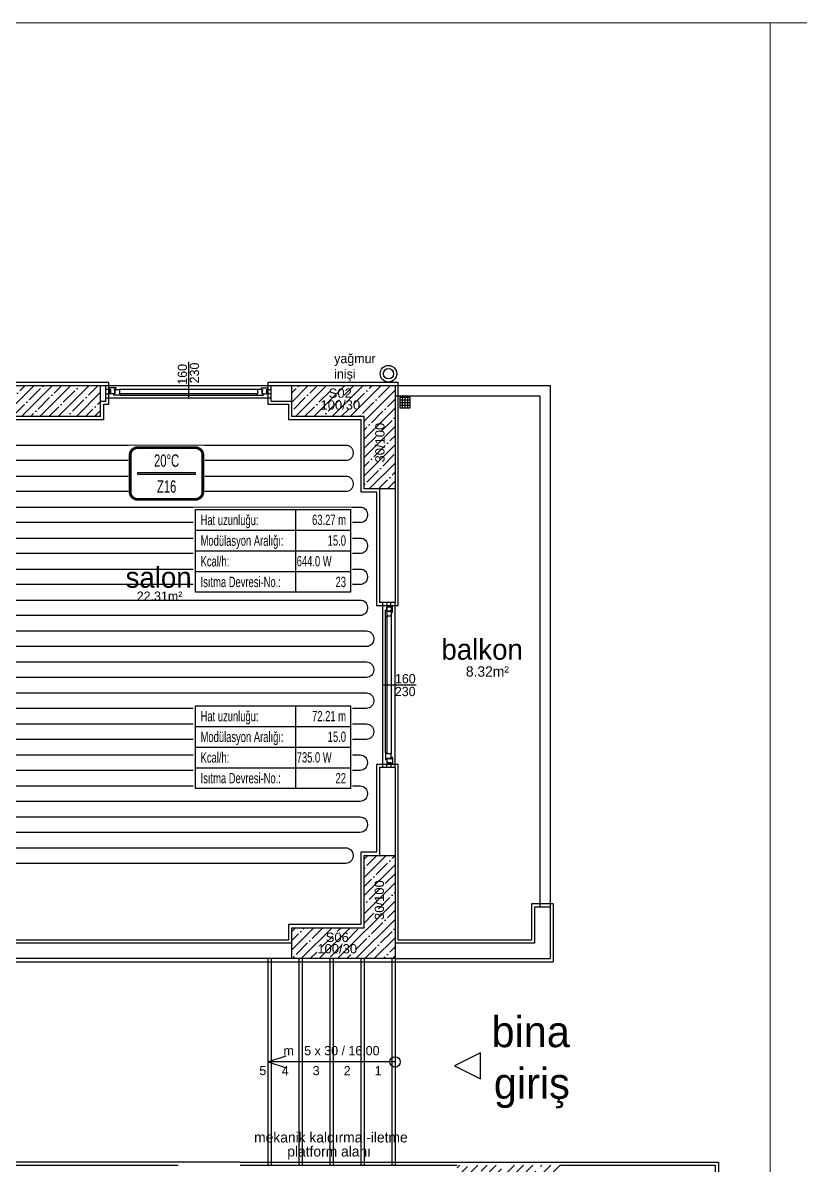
# Model space of a CAD drawing. Header units: centimetres. Extents: x 275281 to 287704, y -444050 to -441150.
# Drawn here: x 276617 to 277369, y -442256 to -441150 of the extents above; entities that cross this region are included whole.
import ezdxf
from ezdxf.enums import TextEntityAlignment as Align

# ---------------------------------------------------------------- set-up
doc = ezdxf.new("R2010")
doc.units = ezdxf.units.CM
doc.layers.add('ANTED', color=144, linetype='CONTINUOUS', lineweight=0)
doc.layers.add('ROTAS-ISITMA-PEX', color=1, linetype='Continuous', lineweight=30)
for name, color, linetype in [('MKDU0', 50, 'CONTINUOUS'), ('ROTAS-ISITMA-ETIKET', 2, 'Continuous'), ('ROTAS-ISITMA-MAHAL-ETIKET', 2, 'Continuous')]:
    doc.layers.add(name, color=color, linetype=linetype)
doc.styles.add('arial_1_18', font='arial.ttf', dxfattribs={"height": 0.2})
doc.styles.add('ROTAS-YAZI', font='arial.ttf')
pattern_1 = [(45, (253867.256, -437638.89), (-8.838835, 8.838835), []), (45, (253876.095, -437638.89), (-8.838835, 8.838835), [15.625, -3.125, 0, -3.125])]

# ---------------------------------------------------------------- blocks, each defined once
blk = doc.blocks.new('ROTAS-YI-MAHAL')
at = {"color": 2, "extrusion": (0, 0, -1)}
for points in [[(35.7, -18.4), (35.7, 18.4, 0.414214), (28.2, 25.9), (-28.2, 25.9, 0.414214), (-35.7, 18.4), (-35.7, -18.4, 0.414214), (-28.2, -25.9), (28.2, -25.9, 0.414214)], [(34.2, -18.4), (34.2, 18.4, 0.414214), (28.2, 24.4), (-28.2, 24.4, 0.414214), (-34.2, 18.4), (-34.2, -18.4, 0.414214), (-28.2, -24.4), (28.2, -24.4, 0.414214)]]:
    blk.add_lwpolyline(points, format="xyb", close=True, dxfattribs=at)
at = {"color": 4, "extrusion": (0, 0, -1)}
for points in [[(35.2, -18.4), (35.2, 18.4, 0.414214), (28.2, 25.4), (-28.2, 25.4, 0.414214), (-35.2, 18.4), (-35.2, -18.4, 0.414214), (-28.2, -25.4), (28.2, -25.4, 0.414214)], [(34.7, -18.4), (34.7, 18.4, 0.414214), (28.2, 24.9), (-28.2, 24.9, 0.414214), (-34.7, 18.4), (-34.7, -18.4, 0.414214), (-28.2, -24.9), (28.2, -24.9, 0.414214)]]:
    blk.add_lwpolyline(points, format="xyb", close=True, dxfattribs=at)
at = {"color": 2, "extrusion": (0, 0, -1)}
blk.add_lwpolyline([(28.2, -0.8), (-28.2, -0.8), (-28.2, 0.8), (28.2, 0.8)], close=True, dxfattribs=at)
at = {"color": 4, "style": 'ROTAS-YAZI', "width": 0.65}
blk.add_attdef('DERECE', (-12.1, 6.5), '', height=12, dxfattribs=at)
at = {"color": 2, "style": 'ROTAS-YAZI', "width": 0.65, "flags": 1}
for tag in ['ALAN', 'MAHAL']:
    blk.add_attdef(tag, (0, 0), '', height=5, dxfattribs=at)
at = {"color": 1, "style": 'ROTAS-YAZI', "width": 0.65}
blk.add_attdef('NO', (-9.3, -18.6), '', height=12, dxfattribs=at)
blk = doc.blocks.new('ROTAS-YI-ETIKET')
at = {"color": 2}
for p, q in [((96.9, 0), (96.9, -80)), ((0, -20), (150, -20)), ((0, -40), (150, -40)), ((0, -60), (150, -60))]:
    blk.add_line(p, q, dxfattribs=at)
at = {"color": 2, "extrusion": (0, 0, -1)}
blk.add_lwpolyline([(-150, 0), (-150, -80), (0, -80), (0, 0)], close=True, dxfattribs=at)
at = {"color": 2, "style": 'ROTAS-YAZI', "width": 0.65}
for s, p in [('Hat uzunluğu:', (5, -10)), ('Modülasyon Aralığı:', (5, -30)), ('Kcal/h:', (5, -50)), ('Isıtma Devresi-No.:', (5, -70))]:
    blk.add_text(s, height=10, dxfattribs=at).set_placement(p, align=Align.MIDDLE_LEFT)
at = {"color": 2, "style": 'ROTAS-YAZI', "width": 0.65, "flags": 1}
for tag in ['ALAN', 'NO', 'DERECE', 'BORU', 'MAHAL']:
    blk.add_attdef(tag, (0, 0), '', height=5, dxfattribs=at)
at = {"color": 2, "style": 'ROTAS-YAZI', "width": 0.65}
for tag, p in [('UZ', (145.7, -14.9)), ('AR', (145.7, -34.9)), ('NO1', (145.7, -75))]:
    blk.add_attdef(tag, text='', height=10, dxfattribs=at).set_placement(p, align=Align.RIGHT)
blk.add_attdef('YER', (98, -54.9), '', height=10, dxfattribs=at)

msp = doc.modelspace()

# ---------------------------------------------------------------- hatches: boundary and pattern name
at = {"layer": 'MKDU0', "ltscale": 0.03}
h = msp.add_hatch(dxfattribs=at)
h.set_pattern_fill('ANSI35', color=8, scale=50, style=0)
h.set_pattern_definition(pattern_1)
h.paths.add_polyline_path([(276692.1, -441500.8), (276512.1, -441500.8), (276512.1, -441530.8), (276692.1, -441530.8)])
h.paths.add_polyline_path([(276529.8, -441528.3), (276598.8, -441528.3), (276598.8, -441514.3), (276529.8, -441514.3)], flags=24)
h = msp.add_hatch(dxfattribs=at)
h.set_pattern_fill('ANSI35', color=8, scale=50, style=0)
h.set_pattern_definition(pattern_1)
h.paths.add_polyline_path([(276977.1, -441500.8), (276877.1, -441500.8), (276877.1, -441530.8), (276947.1, -441530.8), (276947.1, -441600.8), (276977.1, -441600.8)])
h.paths.add_polyline_path([(276969.4, -441577.6), (276969.4, -441534.5), (276955.5, -441534.5), (276955.5, -441577.6)], flags=24)
h.paths.add_polyline_path([(276902.6, -441526.6), (276945.7, -441526.6), (276945.7, -441512.6), (276902.6, -441512.6)], flags=24)
h.paths.add_polyline_path([(276910.6, -441515.2), (276937.6, -441515.2), (276937.6, -441501.3), (276910.6, -441501.3)], flags=24)
h = msp.add_hatch(dxfattribs=at)
h.set_pattern_fill('ANSI35', color=8, scale=50, style=0)
h.set_pattern_definition(pattern_1)
h.paths.add_polyline_path([(276977.1, -441955.8), (276947.1, -441955.8), (276947.1, -442025.8), (276877.1, -442025.8), (276877.1, -442055.8), (276977.1, -442055.8)])
h.paths.add_polyline_path([(276968.9, -442020.6), (276968.9, -441977.5), (276954.9, -441977.5), (276954.9, -442020.6)], flags=24)
h.paths.add_polyline_path([(276899.5, -442053.2), (276942.6, -442053.2), (276942.6, -442039.2), (276899.5, -442039.2)], flags=24)
h.paths.add_polyline_path([(276907.7, -442042), (276934.7, -442042), (276934.7, -442028.1), (276907.7, -442028.1)], flags=24)
h = msp.add_hatch(dxfattribs=at)
h.set_pattern_fill('ANSI35', color=8, scale=50, style=0)
h.set_pattern_definition(pattern_1)
h.paths.add_polyline_path([(277137.1, -442255.8), (277037.1, -442255.8), (277037.1, -442285.8), (277107.1, -442285.8), (277107.1, -442355.8), (277137.1, -442355.8)])
h.paths.add_polyline_path([(277129.7, -442337.2), (277129.7, -442294), (277115.7, -442294), (277115.7, -442337.2)], flags=24)
h.paths.add_polyline_path([(277066.2, -442282.5), (277109.3, -442282.5), (277109.3, -442268.5), (277066.2, -442268.5)], flags=24)
h.paths.add_polyline_path([(277073, -442269.5), (277100, -442269.5), (277100, -442255.6), (277073, -442255.6)], flags=9)

# ---------------------------------------------------------------- linework, layer by layer
at = {"layer": 'ANTED'}
for p, q in [((275280.8, -441149.6), (281418.1, -441149.6)), ((277340.1, -444049.6), (277340.1, -441149.6))]:
    msp.add_line(p, q, dxfattribs=at)
at = {"layer": 'MKDU0', "color": 8, "ltscale": 0.03}
for p, q in [((276777.1, -441477.9), (276777.1, -441512.6)), ((276692.1, -441497.8), (276512.1, -441497.8)), ((276700.1, -441497.8), (276692.1, -441497.8)), ((276692.1, -441500.8), (276697.1, -441500.8)), ((276697.1, -441515.8), (276697.1, -441500.8)), ((276697.1, -441500.8), (276857.1, -441500.8)), ((276700.1, -441518.8), (276700.1, -441497.8)), ((276917.1, -441497.8), (276854.1, -441497.8)), ((276854.1, -441497.8), (276854.1, -441518.8)), ((276857.1, -441500.8), (276877.1, -441500.8)), ((276857.1, -441515.8), (276857.1, -441500.8)), ((276980.1, -441497.8), (276917.1, -441497.8)), ((276980.1, -441600.8), (276980.1, -441497.8)), ((276701.1, -441504.8), (276697.1, -441504.8)), ((276697.1, -441508.8), (276701.1, -441508.8)), ((276697.1, -441512.6), (276857.1, -441512.6)), ((276700.4, -441503.2), (276700.4, -441504.6)), ((276706.8, -441503.2), (276700.4, -441503.2)), ((276701.6, -441504.6), (276700.4, -441504.6)), ((276701.1, -441508.8), (276701.1, -441504.8)), ((276701.6, -441504.6), (276701.6, -441508.8)), ((276705.6, -441508.8), (276701.6, -441508.8)), ((276704.7, -441508.8), (276705.9, -441508.8)), ((276704.7, -441508.8), (276704.7, -441510.2)), ((276711.5, -441510.2), (276704.7, -441510.2)), ((276705.3, -441504.6), (276705.3, -441505.6)), ((276706.8, -441504.6), (276705.3, -441504.6)), ((276705.6, -441505.6), (276705.3, -441505.6)), ((276705.6, -441505.6), (276705.6, -441508.8)), ((276705.9, -441504.6), (276710.3, -441504.6)), ((276705.9, -441504.6), (276705.9, -441505.1)), ((276706.2, -441505.1), (276705.9, -441505.1)), ((276706.2, -441505.6), (276705.9, -441505.6)), ((276705.9, -441505.6), (276705.9, -441508.8)), ((276706.2, -441505.1), (276706.2, -441505.6)), ((276706.8, -441503.2), (276706.8, -441504.6)), ((276843.9, -441504.6), (276710.3, -441504.6)), ((276710.3, -441504.6), (276710.3, -441508.8)), ((276711.5, -441508.8), (276710.3, -441508.8)), ((276842.7, -441508.8), (276711.5, -441508.8)), ((276711.5, -441508.8), (276711.5, -441510.2)), ((276711.5, -441510.2), (276842.7, -441510.2)), ((276842.7, -441508.8), (276842.7, -441510.2)), ((276842.7, -441508.8), (276843.9, -441508.8)), ((276842.7, -441510.2), (276849.5, -441510.2)), ((276848.3, -441504.6), (276843.9, -441504.6)), ((276843.9, -441504.6), (276843.9, -441508.8)), ((276847.4, -441503.2), (276847.4, -441504.6)), ((276847.4, -441503.2), (276853.8, -441503.2)), ((276847.4, -441504.6), (276848.9, -441504.6)), ((276848, -441505.1), (276848.3, -441505.1)), ((276848, -441505.1), (276848, -441505.6)), ((276848, -441505.6), (276848.3, -441505.6)), ((276848.3, -441504.6), (276848.3, -441505.1)), ((276848.3, -441505.6), (276848.3, -441508.8)), ((276849.5, -441508.8), (276848.3, -441508.8)), ((276848.6, -441505.6), (276848.6, -441508.8)), ((276848.6, -441505.6), (276848.9, -441505.6)), ((276848.6, -441508.8), (276852.6, -441508.8)), ((276848.9, -441504.6), (276848.9, -441505.6)), ((276849.5, -441508.8), (276849.5, -441510.2)), ((276852.6, -441504.6), (276852.6, -441508.8)), ((276852.6, -441504.6), (276853.8, -441504.6)), ((276853.1, -441504.8), (276857.1, -441504.8)), ((276853.1, -441508.8), (276853.1, -441504.8)), ((276857.1, -441508.8), (276853.1, -441508.8)), ((276853.8, -441503.2), (276853.8, -441504.6)), ((276991.6, -441512.3), (276981.6, -441512.3)), ((276981.6, -441512.3), (276981.6, -441522.3)), ((276984, -441512.3), (276984, -441522.3)), ((276986.6, -441512.3), (276986.6, -441522.3)), ((276989.3, -441512.3), (276989.3, -441522.3)), ((276991.6, -441522.3), (276991.6, -441512.3)), ((276692.1, -441515.8), (276697.1, -441515.8)), ((276695.1, -441518.8), (276700.1, -441518.8)), ((276695.1, -441533.8), (276695.1, -441518.8)), ((276854.1, -441518.8), (276874.1, -441518.8)), ((276857.1, -441515.8), (276877.1, -441515.8)), ((276874.1, -441518.8), (276874.1, -441533.8)), ((276981.6, -441514.8), (276991.6, -441514.8)), ((276981.6, -441517.3), (276991.6, -441517.3)), ((276981.6, -441519.8), (276991.6, -441519.8)), ((276981.6, -441522.3), (276991.6, -441522.3)), ((276540.1, -441533.8), (276695.1, -441533.8)), ((276874.1, -441533.8), (276944.1, -441533.8)), ((276944.1, -441533.8), (276944.1, -441603.8)), ((276962.1, -441600.8), (276962.1, -441710.8)), ((276977.1, -441600.8), (276977.1, -441710.8)), ((276980.1, -441713.8), (276980.1, -441600.8)), ((276944.1, -441603.8), (276959.1, -441603.8)), ((276959.1, -441603.8), (276959.1, -441713.8)), ((276977.1, -441710.8), (276962.1, -441710.8)), ((276965.3, -441870.8), (276965.3, -441710.8)), ((276969.1, -441710.8), (276969.1, -441714.8)), ((276973.1, -441714.8), (276973.1, -441710.8)), ((276977.1, -441870.8), (276977.1, -441710.8)), ((276959.1, -441713.8), (276980.1, -441713.8)), ((276967.7, -441856.4), (276967.7, -441718.4)), ((276969.1, -441718.4), (276967.7, -441718.4)), ((276967.7, -441725.2), (276967.7, -441718.4)), ((276969.1, -441714.8), (276973.1, -441714.8)), ((276969.1, -441715.3), (276969.1, -441856.4)), ((276969.1, -441719.3), (276969.1, -441715.3)), ((276973.3, -441715.3), (276969.1, -441715.3)), ((276969.1, -441718.4), (276969.1, -441719.6)), ((276972.3, -441719.3), (276969.1, -441719.3)), ((276972.3, -441719.6), (276969.1, -441719.6)), ((276972.3, -441719.3), (276972.3, -441719)), ((276973.3, -441719), (276972.3, -441719)), ((276972.3, -441719.9), (276972.3, -441719.6)), ((276972.8, -441719.9), (276972.3, -441719.9)), ((276972.8, -441719.9), (276972.8, -441719.6)), ((276973.3, -441719.6), (276972.8, -441719.6)), ((276973.3, -441714.1), (276973.3, -441857.6)), ((276974.7, -441714.1), (276973.3, -441714.1)), ((276973.3, -441715.3), (276973.3, -441714.1)), ((276973.3, -441720.5), (276973.3, -441719)), ((276973.3, -441719.6), (276973.3, -441724)), ((276974.7, -441720.5), (276973.3, -441720.5)), ((276974.7, -441720.5), (276974.7, -441714.1)), ((276969.1, -441725.2), (276967.7, -441725.2)), ((276973.3, -441724), (276969.1, -441724)), ((276969.1, -441725.2), (276969.1, -441724)), ((276965.3, -441790.8), (276997.6, -441790.8)), ((276965.3, -441790.8), (276997.6, -441790.8)), ((276969.1, -441856.4), (276967.7, -441856.4)), ((276967.7, -441856.4), (276967.7, -441863.2)), ((276969.1, -441856.4), (276969.1, -441857.6)), ((276969.1, -441863.2), (276967.7, -441863.2)), ((276973.3, -441857.6), (276969.1, -441857.6)), ((276969.1, -441863.2), (276969.1, -441862)), ((276972.3, -441862), (276969.1, -441862)), ((276969.1, -441862.3), (276969.1, -441866.3)), ((276972.3, -441862.3), (276969.1, -441862.3)), ((276973.3, -441866.3), (276969.1, -441866.3)), ((276969.1, -441870.8), (276969.1, -441866.8)), ((276969.1, -441866.8), (276973.1, -441866.8)), ((276972.8, -441861.7), (276972.3, -441861.7)), ((276972.3, -441861.7), (276972.3, -441862)), ((276972.3, -441862.3), (276972.3, -441862.6)), ((276973.3, -441862.6), (276972.3, -441862.6)), ((276972.8, -441861.7), (276972.8, -441862)), ((276973.3, -441862), (276972.8, -441862)), ((276973.1, -441866.8), (276973.1, -441870.8)), ((276973.3, -441862), (276973.3, -441857.6)), ((276974.7, -441861.1), (276973.3, -441861.1)), ((276973.3, -441861.1), (276973.3, -441862.6)), ((276973.3, -441866.3), (276973.3, -441867.5)), ((276974.7, -441867.5), (276973.3, -441867.5)), ((276974.7, -441861.1), (276974.7, -441867.5)), ((276980.1, -441867.8), (276959.1, -441867.8)), ((276959.1, -441867.8), (276959.1, -441952.8)), ((276962.1, -441870.8), (276962.1, -441955.8)), ((276977.1, -441870.8), (276962.1, -441870.8)), ((276977.1, -441870.8), (276977.1, -441955.8)), ((276980.1, -441955.8), (276980.1, -441867.8)), ((276959.1, -441952.8), (276944.1, -441952.8)), ((276944.1, -441952.8), (276944.1, -442022.8)), ((276980.1, -442037.8), (276980.1, -441955.8)), ((277130.1, -442002.8), (277109.1, -442002.8)), ((277109.1, -442002.8), (277109.1, -442037.8)), ((277127.1, -442005.8), (277112.1, -442005.8)), ((277112.1, -442005.8), (277112.1, -442040.8)), ((277127.1, -442005.8), (277127.1, -442055.8)), ((277130.1, -442002.8), (277130.1, -442058.8)), ((276944.1, -442022.8), (276874.1, -442022.8)), ((276874.1, -442022.8), (276874.1, -442037.8)), ((276877.1, -442040.8), (276567.1, -442040.8)), ((276874.1, -442037.8), (276570.1, -442037.8)), ((277112.1, -442040.8), (276977.1, -442040.8)), ((277109.1, -442037.8), (276980.1, -442037.8)), ((276877.1, -442055.8), (276547.1, -442055.8)), ((276854.1, -442055.8), (276854.1, -442255.8)), ((276857.1, -442055.8), (276857.1, -442255.8)), ((276884.1, -442055.8), (276884.1, -442255.8)), ((276887.1, -442055.8), (276887.1, -442255.8)), ((276914.1, -442055.8), (276914.1, -442255.8)), ((276917.1, -442055.8), (276917.1, -442255.8)), ((276944.1, -442055.8), (276944.1, -442255.8)), ((276947.1, -442055.8), (276947.1, -442255.8)), ((276974.1, -442055.8), (276974.1, -442255.8)), ((276977.1, -442055.8), (276977.1, -442255.8)), ((276547.1, -442058.8), (277130.1, -442058.8)), ((276854.1, -442155.8), (276871.6, -442150)), ((276977.1, -442155.8), (276854.1, -442155.8)), ((276854.1, -442155.8), (276871.6, -442161.5)), ((276767.1, -442252.8), (276480.1, -442252.8)), ((276827.1, -442252.8), (276767.1, -442252.8)), ((276827.1, -442252.8), (277290.1, -442252.8)), ((277290.1, -442252.8), (277290.1, -442308.8)), ((276477.1, -442255.8), (276767.1, -442255.8)), ((276827.1, -442255.8), (277037.1, -442255.8))]:
    msp.add_line(p, q, dxfattribs=at)
for points in [[(276692.1, -441530.8), (276512.1, -441530.8), (276512.1, -441500.8)], [(276512.1, -441500.8), (276692.1, -441500.8)], [(276692.1, -441530.8), (276692.1, -441500.8)], [(276877.1, -441500.8), (276977.1, -441500.8)], [(276877.1, -441530.8), (276877.1, -441500.8)], [(276977.1, -441500.8), (277127.1, -441500.8)], [(276977.1, -441500.8), (276977.1, -441600.8)], [(277127.1, -441500.8), (277127.1, -442005.8)], [(276977.1, -441510.8), (277117.1, -441510.8)], [(277117.1, -441510.8), (277117.1, -442005.8)], [(276947.1, -441530.8), (276877.1, -441530.8)], [(276947.1, -441600.8), (276947.1, -441530.8)], [(276977.1, -441600.8), (276947.1, -441600.8)], [(276947.1, -442025.8), (276947.1, -441955.8)], [(276947.1, -441955.8), (276977.1, -441955.8)], [(276977.1, -441955.8), (276977.1, -442055.8)], [(276877.1, -442025.8), (276947.1, -442025.8)], [(276877.1, -442055.8), (276877.1, -442025.8)], [(276977.1, -442055.8), (276877.1, -442055.8)], [(276977.1, -442055.8), (277127.1, -442055.8)], [(277034.7, -442159.6), (277034.7, -442159.6), (277059.7, -442172.1), (277059.7, -442147.1), (277034.7, -442159.6)], [(277137.1, -442255.8), (277287.1, -442255.8)], [(277287.1, -442255.8), (277287.1, -442305.8)]]:
    msp.add_lwpolyline(points, dxfattribs=at)
for centre, radius in [((276970.7, -441489.4), 8), ((276970.7, -441489.4), 5), ((276977.1, -442155.8), 5)]:
    msp.add_circle(centre, radius, dxfattribs=at)
at = {"layer": 'ROTAS-ISITMA-PEX'}
for points in [[(276554.4, -441558.5), (276929.4, -441558.5, -0.414214), (276936.4, -441565.5), (276936.4, -441566.5, -0.414214), (276929.4, -441573.5), (276569.4, -441573.5, 0.414214)], [(276569.4, -441588.5), (276929.4, -441588.5, -0.414214), (276936.4, -441595.5), (276936.4, -441596.5, -0.414214), (276929.4, -441603.5), (276569.4, -441603.5, 0.414214)], [(276569.4, -441618.5), (276943.4, -441618.5, -0.414214), (276950.4, -441625.5), (276950.4, -441626.5, -0.414214), (276943.4, -441633.5), (276569.4, -441633.5, 0.414214)], [(276569.4, -441648.5), (276943.4, -441648.5, -0.414214), (276950.4, -441655.5), (276950.4, -441656.5, -0.414214), (276943.4, -441663.5), (276569.4, -441663.5, 0.414214)], [(276569.4, -441678.5), (276943.4, -441678.5, -0.414214), (276950.4, -441685.5), (276950.4, -441686.5, -0.414214), (276943.4, -441693.5), (276569.4, -441693.5, 0.414214)], [(276569.4, -441708.5), (276943.4, -441708.5, -0.414214), (276950.4, -441715.5), (276950.4, -441716.5, -0.414214), (276943.4, -441723.5), (276569.4, -441723.5, 0.414214)], [(276584.4, -441738.5), (276949.4, -441738.5, -0.414214), (276956.4, -441745.5), (276956.4, -441746.5, -0.414214), (276949.4, -441753.5), (276599.4, -441753.5, 0.414214)], [(276599.4, -441768.5), (276949.4, -441768.5, -0.414214), (276956.4, -441775.5), (276956.4, -441776.5, -0.414214), (276949.4, -441783.5), (276599.4, -441783.5, 0.414214)], [(276599.4, -441798.5), (276949.4, -441798.5, -0.414214), (276956.4, -441805.5), (276956.4, -441806.5, -0.414214), (276949.4, -441813.5), (276599.4, -441813.5, 0.414214)], [(276599.4, -441828.5), (276949.4, -441828.5, -0.414214), (276956.4, -441835.5), (276956.4, -441836.5, -0.414214), (276949.4, -441843.5), (276599.4, -441843.5, 0.414214)], [(276599.4, -441858.5), (276943.4, -441858.5, -0.414214), (276950.4, -441865.5), (276950.4, -441866.5, -0.414214), (276943.4, -441873.5), (276599.4, -441873.5, 0.414214)], [(276599.4, -441888.5), (276943.4, -441888.5, -0.414214), (276950.4, -441895.5), (276950.4, -441896.5, -0.414214), (276943.4, -441903.5), (276599.4, -441903.5, 0.414214)], [(276599.4, -441918.5), (276943.4, -441918.5, -0.414214), (276950.4, -441925.5), (276950.4, -441926.5, -0.414214), (276943.4, -441933.5), (276599.4, -441933.5, 0.414214)], [(276599.4, -441948.5), (276929.4, -441948.5, -0.414214), (276936.4, -441955.5), (276936.4, -441956.5, -0.414214), (276929.4, -441963.5), (276592.4, -441963.5)]]:
    msp.add_lwpolyline(points, format="xyb", dxfattribs=at)

# ---------------------------------------------------------------- texts
at = {"layer": 'MKDU0', "color": 8, "ltscale": 0.03}
for s, p in [('160', (276775.7, -441500)), ('230', (276787.4, -441498.7))]:
    msp.add_text(s, height=9, rotation=90, dxfattribs=at).set_placement(p)
at = {"layer": 'MKDU0', "color": 8, "ltscale": 0.03, "style": 'arial_1_18'}
for s, p in [('S02', (276912.9, -441512.7)), ('100/30', (276904.9, -441524.1)), ('S06', (276910, -442039.6)), ('100/30', (276901.9, -442050.7))]:
    msp.add_text(s, height=9, dxfattribs=at).set_placement(p)
for p in [(276966.9, -441575.3), (276966.4, -442018.3)]:
    msp.add_text('30/100', height=9, rotation=90, dxfattribs=at).set_placement(p)
at = {"layer": 'MKDU0', "color": 8, "ltscale": 0.03}
for s, height, p in [('160', 9, (276977, -441789.2)), ('230', 9, (276976.9, -441801.6)), ('m : 5 x 30 / 16.00', 9, (276869.1, -442149.4)), ('5', 9, (276845.7, -442168.6)), ('4', 9, (276867.4, -442168.9)), ('3', 9, (276897.4, -442168.7)), ('2', 9, (276927.4, -442168.9)), ('1', 9, (276957.4, -442168.9)), ('mekanik kaldırma -iletme', 10, (276840.7, -442233.8)), ('platform alanı', 10, (276872.8, -442247.4))]:
    msp.add_text(s, height=height, dxfattribs=at).set_placement(p)
for s, width, insert, char_height, attachment_point in [('yağmur\\Pinişi', 115.95, (276918.2, -441496.9), 9, 7), ('salon', 237.649, (276780.2, -441676.6), 20, 3), ('22.31m²', 64.717, (276727.1, -441700.3), 9, 1), ('balkon', 237.649, (277100.8, -441746.3), 20, 3), ('8.32m²', 64.717, (277087.3, -441772.7), 10, 3)]:
    msp.add_mtext_dynamic_manual_height_columns(s, width=width, gutter_width=45, heights=[0], dxfattribs=dict(at, insert=insert, char_height=char_height, attachment_point=attachment_point))
at = {"layer": 'MKDU0', "color": 8, "ltscale": 0.03, "insert": (277146.3, -442111.5), "char_height": 30, "width": 242.417, "attachment_point": 3}
msp.add_mtext('bina\\P giriş', dxfattribs=at)

# ---------------------------------------------------------------- next in the draw order: wipeouts: each hides what was drawn before it
for points in [[(276718.9, -441613), (276792.9, -441613), (276792.9, -441559), (276718.9, -441559)], [(276781.9, -441703), (276935.9, -441703), (276935.9, -441619), (276781.9, -441619)], [(276781.9, -441893), (276935.9, -441893), (276935.9, -441809), (276781.9, -441809)]]:
    msp.add_wipeout(points)

# ---------------------------------------------------------------- next in the draw order: block references
at = {"layer": 'ROTAS-ISITMA-ETIKET'}
for p, values in [((276783.9, -441621), {'UZ': '63.27 m', 'AR': '15.0', 'NO1': '23', 'YER': '644.0 W'}), ((276783.9, -441811), {'UZ': '72.21 m', 'AR': '15.0', 'NO1': '22', 'YER': '735.0 W'})]:
    msp.add_blockref('ROTAS-YI-ETIKET', p, dxfattribs=at).add_auto_attribs(values)
at = {"layer": 'ROTAS-ISITMA-MAHAL-ETIKET'}
msp.add_blockref('ROTAS-YI-MAHAL', (276755.9, -441586), dxfattribs=at).add_auto_attribs({'DERECE': '20%%DC', 'NO': 'Z16'})

doc.saveas('drawing.dxf')
